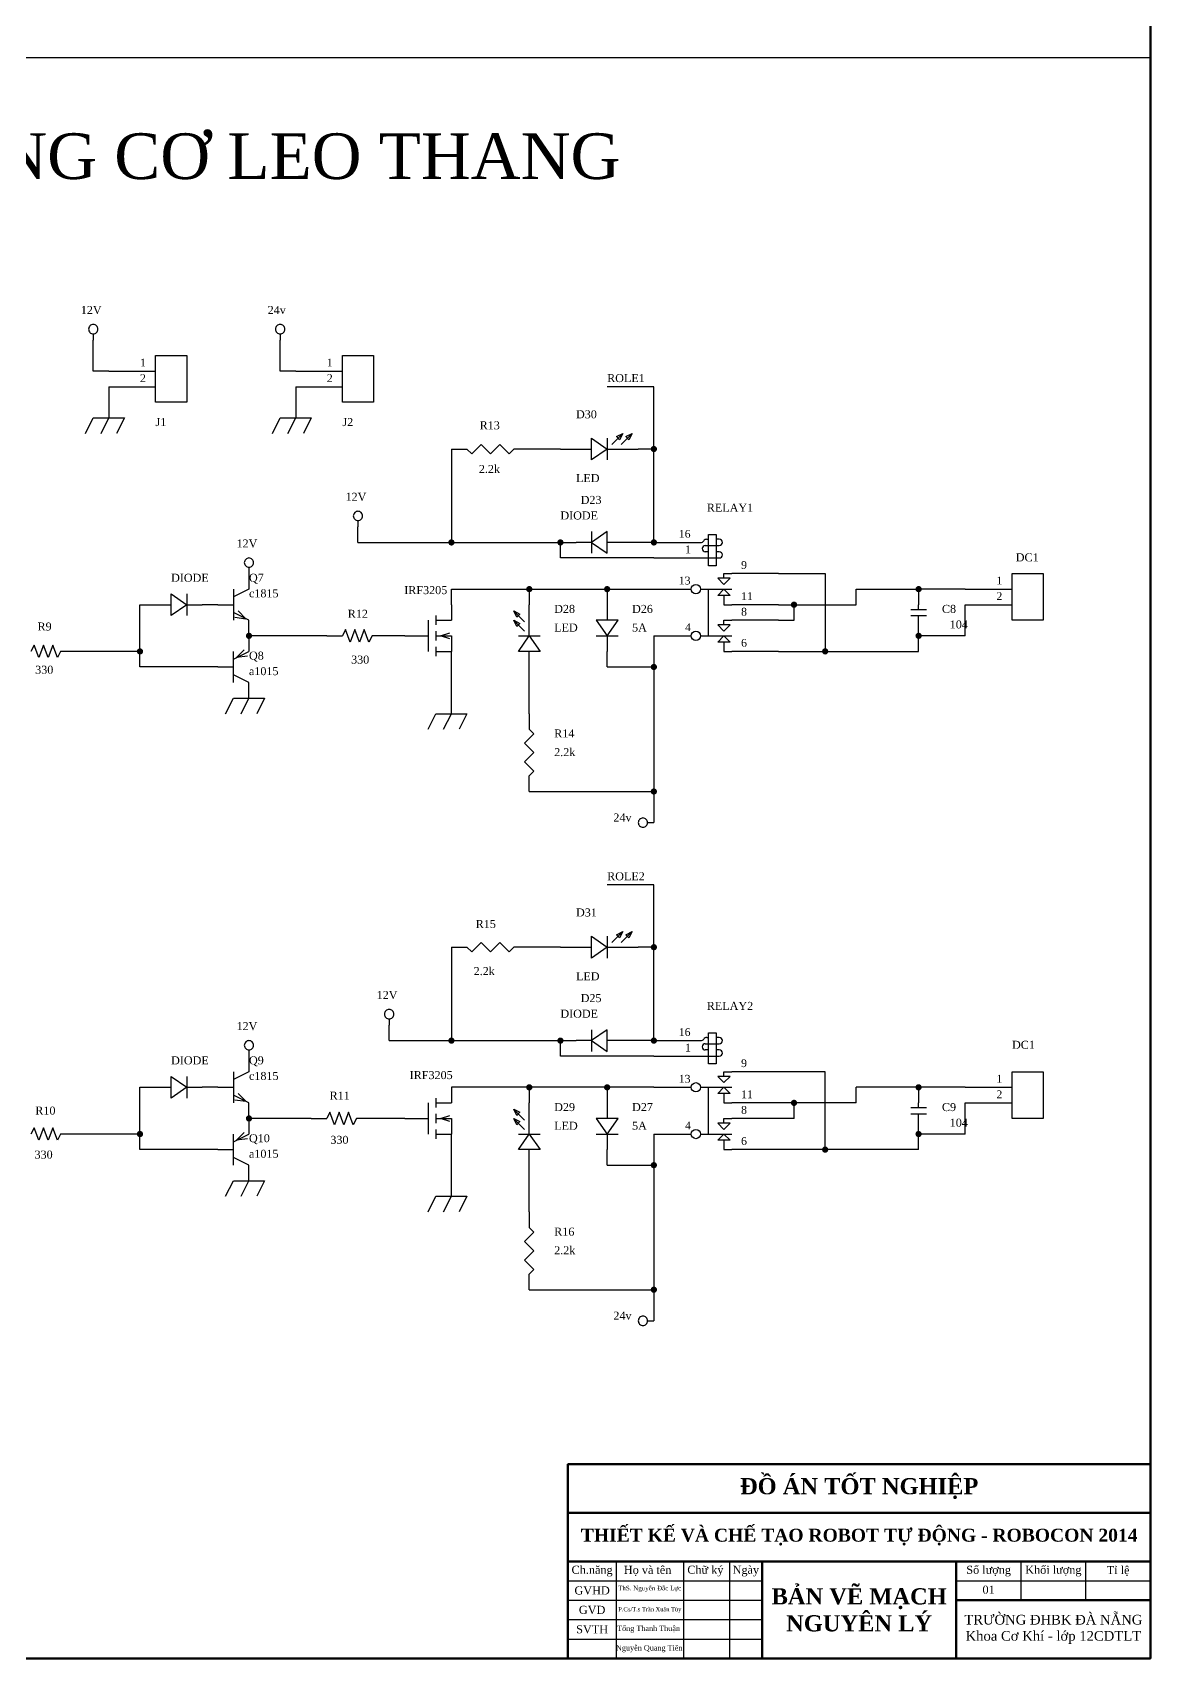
# Model space of a CAD drawing. Header units: millimetres. Extents: x 1065 to 3947, y -2666 to -625.
# Drawn here: x 1960 to 2253.6, y -1466.3 to -1039.3 of the extents above; entities that cross this region are included whole.
import ezdxf

# ---------------------------------------------------------------- set-up
doc = ezdxf.new("R2010")
doc.units = ezdxf.units.MM
for name, color, linetype in [('DUONG BAO', 80, 'Continuous'), ('DUONGCINH', 1, 'Continuous'), ('PARTS', 7, 'Continuous'), ('PARTTEXT', 7, 'Continuous'), ('WIRE', 7, 'Continuous'), ('WIRETEXT', 7, 'Continuous')]:
    doc.layers.add(name, color=color, linetype=linetype)
doc.layers.add('net dam', color=7, linetype='Continuous', lineweight=35)
doc.layers.add('NETCOBAN', color=1, linetype='Continuous', lineweight=20)
doc.styles.add('Manh', font='times_0.ttf')
doc.styles.get("Standard").update_dxf_attribs({"font": 'times_0.ttf'})
doc.styles.add('style2', font='VTIMEN.TTF')

msp = doc.modelspace()

# ---------------------------------------------------------------- linework, layer by layer
at = {"lineweight": 30}
msp.add_line((1064.5699, -1045.8459), (2253.5699, -1045.8459), dxfattribs=at)
at = {"layer": 'DUONGCINH'}
for p, q in [((2113.3199, -1466.3459), (2113.3199, -1440.8459)), ((2130.995, -1466.3459), (2130.995, -1440.8459)), ((2143.0699, -1466.3459), (2143.0699, -1440.8459)), ((2219.5699, -1451.0459), (2219.5699, -1440.8459)), ((2236.5699, -1451.0459), (2236.5699, -1440.8459)), ((2100.5699, -1445.9459), (2151.5699, -1445.9459)), ((2202.5699, -1445.9459), (2253.5699, -1445.9459)), ((2100.5699, -1451.0459), (2151.5699, -1451.0459)), ((2100.5699, -1456.1459), (2151.5699, -1456.1459)), ((2100.5699, -1461.2459), (2151.5699, -1461.2459))]:
    msp.add_line(p, q, dxfattribs=at)
at = {"layer": 'net dam', "color": 7, "lineweight": 60}
msp.add_lwpolyline([(1064.5699, -1466.3459), (1064.5699, -625.3459), (2253.5699, -625.3459), (2253.5699, -1466.3459), (1064.5699, -1466.3459)], close=True, dxfattribs=at)
at = {"layer": 'NETCOBAN', "lineweight": 50}
for p, q in [((2100.5699, -1428.0959), (2253.5699, -1428.0959)), ((2100.5699, -1440.8459), (2253.5699, -1440.8459)), ((2151.5699, -1466.3459), (2151.5699, -1440.8459)), ((2202.5699, -1466.3459), (2202.5699, -1440.8459)), ((2202.5699, -1451.0459), (2253.5699, -1451.0459))]:
    msp.add_line(p, q, dxfattribs=at)
at = {"layer": 'NETCOBAN'}
msp.add_line((2100.5699, -1466.3459), (2100.5699, -1440.8459), dxfattribs=at)
at = {"layer": 'NETCOBAN', "lineweight": 50}
msp.add_lwpolyline([(2253.5699, -1466.3459), (2100.5699, -1466.3459), (2100.5699, -1415.3459), (2253.5699, -1415.3459)], close=True, dxfattribs=at)
at = {"layer": 'PARTS'}
for p, q in [((1980.0301, -1128.2051), (1992.2983, -1128.2051)), ((2029.1029, -1128.2051), (2041.3711, -1128.2051)), ((1980.0301, -1132.2945), (1992.2983, -1132.2945)), ((2029.1029, -1132.2945), (2041.3711, -1132.2945)), ((2069.9969, -1148.6521), (2074.0863, -1148.6521)), ((2090.4439, -1148.6521), (2086.3545, -1148.6521)), ((2098.6227, -1148.6521), (2102.7121, -1148.6521)), ((2123.1591, -1148.6521), (2119.0697, -1148.6521)), ((2098.6227, -1173.1885), (2102.7121, -1173.1885)), ((2119.0697, -1173.1885), (2114.9803, -1173.1885)), ((2123.1591, -1173.1885), (2135.4273, -1173.1885)), ((2123.1591, -1177.2779), (2135.4273, -1177.2779)), ((2016.8347, -1181.3673), (2016.8347, -1185.4567)), ((2155.8743, -1181.3673), (2143.6061, -1181.3673)), ((2090.4439, -1185.4567), (2090.4439, -1189.5461)), ((2110.8909, -1185.4567), (2110.8909, -1189.5461)), ((2123.1591, -1185.4567), (2132.9737, -1185.4567)), ((2192.6789, -1185.4567), (2192.6789, -1189.5461)), ((2204.9471, -1185.4567), (2217.2153, -1185.4567)), ((1988.2089, -1189.5461), (1992.2983, -1189.5461)), ((2008.6559, -1189.5461), (2004.5665, -1189.5461)), ((2008.6559, -1189.5461), (2012.7453, -1189.5461)), ((2069.9969, -1189.5461), (2069.9969, -1193.6355)), ((2155.8743, -1189.5461), (2143.6061, -1189.5461)), ((2204.9471, -1189.5461), (2217.2153, -1189.5461)), ((2016.8347, -1197.7249), (2016.8347, -1193.6355)), ((2155.8743, -1193.6355), (2143.6061, -1193.6355)), ((2192.6789, -1197.7249), (2192.6789, -1193.6355)), ((2016.8347, -1197.7249), (2016.8347, -1201.8143)), ((2037.2817, -1197.7249), (2041.3711, -1197.7249)), ((2053.6393, -1197.7249), (2049.5499, -1197.7249)), ((2057.7287, -1197.7249), (2061.8181, -1197.7249)), ((2123.1591, -1197.7249), (2132.9737, -1197.7249)), ((1971.8513, -1201.8143), (1967.7619, -1201.8143)), ((2069.9969, -1205.9037), (2069.9969, -1201.8143)), ((2110.8909, -1205.9037), (2110.8909, -1201.8143)), ((2155.8743, -1201.8143), (2143.6061, -1201.8143)), ((2008.6559, -1205.9037), (2012.7453, -1205.9037)), ((2090.4439, -1209.9931), (2090.4439, -1205.9037)), ((2016.8347, -1214.0825), (2016.8347, -1209.9931)), ((2090.4439, -1218.1719), (2090.4439, -1222.2613)), ((2090.4439, -1238.6189), (2090.4439, -1234.5295)), ((2069.9969, -1279.5129), (2074.0863, -1279.5129)), ((2090.4439, -1279.5129), (2086.3545, -1279.5129)), ((2098.6227, -1279.5129), (2102.7121, -1279.5129)), ((2123.1591, -1279.5129), (2119.0697, -1279.5129)), ((2098.6227, -1304.0493), (2102.7121, -1304.0493)), ((2119.0697, -1304.0493), (2114.9803, -1304.0493)), ((2123.1591, -1304.0493), (2135.4273, -1304.0493)), ((2016.8347, -1308.1387), (2016.8347, -1312.2281)), ((2123.1591, -1308.1387), (2135.4273, -1308.1387)), ((2155.8743, -1312.2281), (2143.6061, -1312.2281)), ((1988.2089, -1316.3175), (1992.2983, -1316.3175)), ((2008.6559, -1316.3175), (2004.5665, -1316.3175)), ((2008.6559, -1316.3175), (2012.7453, -1316.3175)), ((2069.9969, -1316.3175), (2069.9969, -1320.4069)), ((2090.4439, -1316.3175), (2090.4439, -1320.4069)), ((2110.8909, -1316.3175), (2110.8909, -1320.4069)), ((2123.1591, -1316.3175), (2132.9737, -1316.3175)), ((2192.6789, -1316.3175), (2192.6789, -1320.4069)), ((2204.9471, -1316.3175), (2217.2153, -1316.3175)), ((2016.8347, -1324.4963), (2016.8347, -1320.4069)), ((2155.8743, -1320.4069), (2143.6061, -1320.4069)), ((2204.9471, -1320.4069), (2217.2153, -1320.4069)), ((2016.8347, -1324.4963), (2016.8347, -1328.5857)), ((2033.1923, -1324.4963), (2037.2817, -1324.4963)), ((2049.5499, -1324.4963), (2045.4605, -1324.4963)), ((2057.7287, -1324.4963), (2061.8181, -1324.4963)), ((2155.8743, -1324.4963), (2143.6061, -1324.4963)), ((2192.6789, -1328.5857), (2192.6789, -1324.4963)), ((1971.8513, -1328.5857), (1967.7619, -1328.5857)), ((2069.9969, -1332.6751), (2069.9969, -1328.5857)), ((2123.1591, -1328.5857), (2132.9737, -1328.5857)), ((2008.6559, -1332.6751), (2012.7453, -1332.6751)), ((2016.8347, -1340.8539), (2016.8347, -1336.7645)), ((2090.4439, -1340.8539), (2090.4439, -1336.7645)), ((2110.8909, -1336.7645), (2110.8909, -1332.6751)), ((2155.8743, -1332.6751), (2143.6061, -1332.6751)), ((2090.4439, -1349.0327), (2090.4439, -1353.1221)), ((2090.4439, -1369.4797), (2090.4439, -1365.3903))]:
    msp.add_line(p, q, dxfattribs=at)
for points in [[(1977.1675, -1117.1637, 0.0985), (1977.0741, -1116.6942, 0.0985), (1976.8082, -1116.2962, 0.0985), (1976.4102, -1116.0302, 0.0985), (1975.9407, -1115.9369, 0.0985), (1975.4712, -1116.0302, 0.0985), (1975.0732, -1116.2962, 0.0985), (1974.8073, -1116.6942, 0.0985), (1974.7139, -1117.1637, 0.0985), (1974.8073, -1117.6332, 0.0985), (1975.0732, -1118.0312, 0.0985), (1975.4712, -1118.2971, 0.0985), (1975.9407, -1118.3905, 0.0985), (1976.4102, -1118.2971, 0.0985), (1976.8082, -1118.0312, 0.0985), (1977.0741, -1117.6332, 0.0985)], [(2026.2403, -1117.1637, 0.0985), (2026.1469, -1116.6942, 0.0985), (2025.881, -1116.2962, 0.0985), (2025.483, -1116.0302, 0.0985), (2025.0135, -1115.9369, 0.0985), (2024.544, -1116.0302, 0.0985), (2024.146, -1116.2962, 0.0985), (2023.8801, -1116.6942, 0.0985), (2023.7867, -1117.1637, 0.0985), (2023.8801, -1117.6332, 0.0985), (2024.146, -1118.0312, 0.0985), (2024.544, -1118.2971, 0.0985), (2025.0135, -1118.3905, 0.0985), (2025.483, -1118.2971, 0.0985), (2025.881, -1118.0312, 0.0985), (2026.1469, -1117.6332, 0.0985)], [(2046.6873, -1166.2365, 0.0985), (2046.5939, -1165.767, 0.0985), (2046.328, -1165.369, 0.0985), (2045.93, -1165.103, 0.0985), (2045.4605, -1165.0097, 0.0985), (2044.991, -1165.103, 0.0985), (2044.593, -1165.369, 0.0985), (2044.3271, -1165.767, 0.0985), (2044.2337, -1166.2365, 0.0985), (2044.3271, -1166.706, 0.0985), (2044.593, -1167.104, 0.0985), (2044.991, -1167.3699, 0.0985), (2045.4605, -1167.4633, 0.0985), (2045.93, -1167.3699, 0.0985), (2046.328, -1167.104, 0.0985), (2046.5939, -1166.706, 0.0985)], [(2018.0615, -1178.5047, 0.0985), (2017.9681, -1178.0352, 0.0985), (2017.7022, -1177.6372, 0.0985), (2017.3042, -1177.3712, 0.0985), (2016.8347, -1177.2779, 0.0985), (2016.3652, -1177.3712, 0.0985), (2015.9672, -1177.6372, 0.0985), (2015.7013, -1178.0352, 0.0985), (2015.6079, -1178.5047, 0.0985), (2015.7013, -1178.9742, 0.0985), (2015.9672, -1179.3722, 0.0985), (2016.3652, -1179.6381, 0.0985), (2016.8347, -1179.7315, 0.0985), (2017.3042, -1179.6381, 0.0985), (2017.7022, -1179.3722, 0.0985), (2017.9681, -1178.9742, 0.0985)], [(2121.5233, -1246.7977, 0.0985), (2121.43, -1246.3282, 0.0985), (2121.164, -1245.9302, 0.0985), (2120.766, -1245.6642, 0.0985), (2120.2965, -1245.5708, 0.0985), (2119.827, -1245.6642, 0.0985), (2119.4291, -1245.9302, 0.0985), (2119.1631, -1246.3282, 0.0985), (2119.0697, -1246.7977, 0.0985), (2119.1631, -1247.2671, 0.0985), (2119.4291, -1247.6651, 0.0985), (2119.827, -1247.9311, 0.0985), (2120.2965, -1248.0245, 0.0985), (2120.766, -1247.9311, 0.0985), (2121.164, -1247.6651, 0.0985), (2121.43, -1247.2671, 0.0985)], [(2054.8661, -1297.0973, 0.0985), (2054.7727, -1296.6278, 0.0985), (2054.5068, -1296.2298, 0.0985), (2054.1088, -1295.9638, 0.0985), (2053.6393, -1295.8705, 0.0985), (2053.1698, -1295.9638, 0.0985), (2052.7718, -1296.2298, 0.0985), (2052.5059, -1296.6278, 0.0985), (2052.4125, -1297.0973, 0.0985), (2052.5059, -1297.5668, 0.0985), (2052.7718, -1297.9648, 0.0985), (2053.1698, -1298.2307, 0.0985), (2053.6393, -1298.3241, 0.0985), (2054.1088, -1298.2307, 0.0985), (2054.5068, -1297.9648, 0.0985), (2054.7727, -1297.5668, 0.0985)], [(2018.0615, -1305.2761, 0.0985), (2017.9681, -1304.8066, 0.0985), (2017.7022, -1304.4086, 0.0985), (2017.3042, -1304.1426, 0.0985), (2016.8347, -1304.0493, 0.0985), (2016.3652, -1304.1426, 0.0985), (2015.9672, -1304.4086, 0.0985), (2015.7013, -1304.8066, 0.0985), (2015.6079, -1305.2761, 0.0985), (2015.7013, -1305.7456, 0.0985), (2015.9672, -1306.1436, 0.0985), (2016.3652, -1306.4095, 0.0985), (2016.8347, -1306.5029, 0.0985), (2017.3042, -1306.4095, 0.0985), (2017.7022, -1306.1436, 0.0985), (2017.9681, -1305.7456, 0.0985)], [(2121.5233, -1377.6585, 0.0985), (2121.43, -1377.189, 0.0985), (2121.164, -1376.791, 0.0985), (2120.766, -1376.525, 0.0985), (2120.2965, -1376.4316, 0.0985), (2119.827, -1376.525, 0.0985), (2119.4291, -1376.791, 0.0985), (2119.1631, -1377.189, 0.0985), (2119.0697, -1377.6585, 0.0985), (2119.1631, -1378.1279, 0.0985), (2119.4291, -1378.5259, 0.0985), (2119.827, -1378.7919, 0.0985), (2120.2965, -1378.8853, 0.0985), (2120.766, -1378.7919, 0.0985), (2121.164, -1378.5259, 0.0985), (2121.43, -1378.1279, 0.0985)]]:
    msp.add_lwpolyline(points, format="xyb", close=True, dxfattribs=at)
for points in [[(1975.9407, -1118.3905), (1975.9407, -1120.0263)], [(2025.0135, -1118.3905), (2025.0135, -1120.0263)], [(1973.896, -1144.5627), (1975.9407, -1140.4733)], [(1975.9407, -1140.4733), (1984.1195, -1140.4733)], [(1977.9854, -1144.5627), (1980.0301, -1140.4733)], [(1984.1195, -1140.4733), (1982.0748, -1144.5627)], [(2022.9688, -1144.5627), (2025.0135, -1140.4733)], [(2025.0135, -1140.4733), (2033.1923, -1140.4733)], [(2027.0582, -1144.5627), (2029.1029, -1140.4733)], [(2033.1923, -1140.4733), (2031.1476, -1144.5627)], [(2075.3131, -1149.8789), (2074.0863, -1148.6521)], [(2077.7668, -1147.4252), (2075.3131, -1149.8789)], [(2080.2204, -1149.8789), (2077.7668, -1147.4252)], [(2082.674, -1147.4252), (2080.2204, -1149.8789)], [(2085.1277, -1149.8789), (2082.674, -1147.4252)], [(2086.3545, -1148.6521), (2085.1277, -1149.8789)], [(2102.7121, -1148.6521), (2106.8015, -1148.6521)], [(2110.8909, -1145.7895), (2110.8909, -1151.5146)], [(2110.8909, -1148.6521), (2119.0697, -1148.6521)], [(2114.5714, -1144.9716), (2112.1177, -1147.4252)], [(2117.025, -1144.9716), (2114.5714, -1147.4252)], [(2045.4605, -1167.4633), (2045.4605, -1169.0991)], [(2106.8015, -1173.1885), (2102.7121, -1173.1885)], [(2106.8015, -1170.3259), (2106.8015, -1176.051)], [(2114.9803, -1173.1885), (2110.8909, -1173.1885)], [(2136.6541, -1174.0063), (2140.3346, -1174.0063)], [(2137.0631, -1172.3706), (2137.472, -1172.3706)], [(2137.472, -1179.3226), (2137.472, -1171.1438)], [(2137.472, -1171.1438), (2139.5167, -1171.1438)], [(2139.5167, -1171.1438), (2139.5167, -1179.3226)], [(2140.3346, -1172.3706), (2139.5167, -1172.3706)], [(2135.4273, -1177.2779), (2140.3346, -1177.2779)], [(2137.472, -1175.6421), (2136.6541, -1175.6421)], [(2140.3346, -1175.6421), (2139.5167, -1175.6421)], [(2016.8347, -1179.7315), (2016.8347, -1181.3673)], [(2139.5167, -1179.3226), (2137.472, -1179.3226)], [(2141.5614, -1181.3673), (2143.6061, -1181.3673)], [(2141.5614, -1182.5941), (2141.5614, -1181.3673)], [(2000.4771, -1186.6835), (2000.4771, -1192.4086)], [(2016.8347, -1185.4567), (2012.7453, -1187.5014)], [(2012.7453, -1185.4567), (2012.7453, -1193.6355)], [(2135.4273, -1185.4567), (2143.6061, -1185.4567)], [(2137.472, -1197.7249), (2137.472, -1185.4567)], [(2141.5614, -1187.0924), (2141.5614, -1189.5461)], [(1992.2983, -1189.5461), (1996.3877, -1189.5461)], [(2000.4771, -1189.5461), (2004.5665, -1189.5461)], [(2016.8347, -1193.6355), (2012.7453, -1191.5908)], [(2013.1542, -1192.8176), (2016.0168, -1193.2265), (2013.9721, -1191.1818)], [(2086.7634, -1191.5908), (2089.2171, -1194.0444)], [(2090.4439, -1197.7249), (2090.4439, -1189.5461)], [(2110.8909, -1189.5461), (2110.8909, -1193.6355)], [(2141.5614, -1189.5461), (2143.6061, -1189.5461)], [(2190.6342, -1190.7729), (2194.7236, -1190.7729)], [(2192.6789, -1190.7729), (2192.6789, -1189.5461)], [(2063.8628, -1193.6355), (2063.8628, -1201.8143)], [(2065.9075, -1192.4086), (2065.9075, -1194.8623)], [(2065.9075, -1193.6355), (2069.9969, -1193.6355)], [(2086.7634, -1194.0444), (2089.2171, -1196.498)], [(2141.5614, -1194.8623), (2141.5614, -1193.6355)], [(2141.5614, -1193.6355), (2143.6061, -1193.6355)], [(2190.6342, -1192.4086), (2194.7236, -1192.4086)], [(2192.6789, -1193.6355), (2192.6789, -1192.4086)], [(2042.189, -1196.0891), (2041.3711, -1197.7249)], [(2043.4158, -1199.3606), (2042.189, -1196.0891)], [(2044.6426, -1196.0891), (2043.4158, -1199.3606)], [(2045.8694, -1199.3606), (2044.6426, -1196.0891)], [(2047.0963, -1196.0891), (2045.8694, -1199.3606)], [(2048.3231, -1199.3606), (2047.0963, -1196.0891)], [(2049.141, -1197.7249), (2048.3231, -1199.3606)], [(2049.5499, -1197.7249), (2049.141, -1197.7249)], [(2061.8181, -1197.7249), (2063.8628, -1197.7249)], [(2065.9075, -1196.498), (2065.9075, -1198.9517)], [(2065.9075, -1197.7249), (2069.9969, -1197.7249)], [(2069.588, -1198.5427), (2067.1343, -1197.7249), (2069.588, -1196.907)], [(2069.9969, -1197.7249), (2069.9969, -1201.8143)], [(2087.5813, -1197.7249), (2093.3065, -1197.7249)], [(2108.0283, -1197.7249), (2113.7535, -1197.7249)], [(2110.8909, -1197.7249), (2110.8909, -1201.8143)], [(2135.4273, -1197.7249), (2143.6061, -1197.7249)], [(2141.5614, -1199.3606), (2141.5614, -1201.8143)], [(1960.401, -1200.1785), (1959.5831, -1201.8143)], [(1961.6278, -1203.45), (1960.401, -1200.1785)], [(1962.8546, -1200.1785), (1961.6278, -1203.45)], [(1964.0814, -1203.45), (1962.8546, -1200.1785)], [(1965.3083, -1200.1785), (1964.0814, -1203.45)], [(1966.5351, -1203.45), (1965.3083, -1200.1785)], [(1967.353, -1201.8143), (1966.5351, -1203.45)], [(1967.7619, -1201.8143), (1967.353, -1201.8143)], [(2012.7453, -1203.859), (2016.8347, -1201.8143)], [(2012.7453, -1209.9931), (2012.7453, -1201.8143)], [(2016.4258, -1203.0411), (2013.5632, -1203.45), (2015.6079, -1201.4053)], [(2065.9075, -1200.5874), (2065.9075, -1203.0411)], [(2065.9075, -1201.8143), (2069.9969, -1201.8143)], [(2090.4439, -1205.9037), (2090.4439, -1201.8143)], [(2141.5614, -1201.8143), (2143.6061, -1201.8143)], [(2016.8347, -1209.9931), (2012.7453, -1207.9484)], [(2010.7006, -1218.1719), (2012.7453, -1214.0825)], [(2012.7453, -1214.0825), (2020.9241, -1214.0825)], [(2014.79, -1218.1719), (2016.8347, -1214.0825)], [(2020.9241, -1214.0825), (2018.8794, -1218.1719)], [(2063.8628, -1222.2613), (2065.9075, -1218.1719)], [(2065.9075, -1218.1719), (2074.0863, -1218.1719)], [(2067.9522, -1222.2613), (2069.9969, -1218.1719)], [(2074.0863, -1218.1719), (2072.0416, -1222.2613)], [(2091.6707, -1223.4881), (2089.2171, -1225.9417)], [(2090.4439, -1222.2613), (2091.6707, -1223.4881)], [(2089.2171, -1225.9417), (2091.6707, -1228.3954)], [(2091.6707, -1228.3954), (2089.2171, -1230.849)], [(2089.2171, -1230.849), (2091.6707, -1233.3026)], [(2091.6707, -1233.3026), (2090.4439, -1234.5295)], [(2121.5233, -1246.7977), (2123.1591, -1246.7977)], [(2110.8909, -1276.6503), (2110.8909, -1282.3754)], [(2114.5714, -1275.8324), (2112.1177, -1278.286)], [(2117.025, -1275.8324), (2114.5714, -1278.286)], [(2075.3131, -1280.7397), (2074.0863, -1279.5129)], [(2077.7668, -1278.286), (2075.3131, -1280.7397)], [(2080.2204, -1280.7397), (2077.7668, -1278.286)], [(2082.674, -1278.286), (2080.2204, -1280.7397)], [(2085.1277, -1280.7397), (2082.674, -1278.286)], [(2086.3545, -1279.5129), (2085.1277, -1280.7397)], [(2102.7121, -1279.5129), (2106.8015, -1279.5129)], [(2110.8909, -1279.5129), (2119.0697, -1279.5129)], [(2053.6393, -1298.3241), (2053.6393, -1299.9599)], [(2106.8015, -1301.1867), (2106.8015, -1306.9118)], [(2137.472, -1310.1834), (2137.472, -1302.0046)], [(2137.472, -1302.0046), (2139.5167, -1302.0046)], [(2139.5167, -1302.0046), (2139.5167, -1310.1834)], [(2016.8347, -1306.5029), (2016.8347, -1308.1387)], [(2106.8015, -1304.0493), (2102.7121, -1304.0493)], [(2114.9803, -1304.0493), (2110.8909, -1304.0493)], [(2136.6541, -1304.8671), (2140.3346, -1304.8671)], [(2137.472, -1306.5029), (2136.6541, -1306.5029)], [(2137.0631, -1303.2314), (2137.472, -1303.2314)], [(2140.3346, -1303.2314), (2139.5167, -1303.2314)], [(2140.3346, -1306.5029), (2139.5167, -1306.5029)], [(2135.4273, -1308.1387), (2140.3346, -1308.1387)], [(2139.5167, -1310.1834), (2137.472, -1310.1834)], [(2000.4771, -1313.4549), (2000.4771, -1319.18)], [(2016.8347, -1312.2281), (2012.7453, -1314.2728)], [(2012.7453, -1312.2281), (2012.7453, -1320.4069)], [(2141.5614, -1312.2281), (2143.6061, -1312.2281)], [(2141.5614, -1313.4549), (2141.5614, -1312.2281)], [(1992.2983, -1316.3175), (1996.3877, -1316.3175)], [(2000.4771, -1316.3175), (2004.5665, -1316.3175)], [(2016.8347, -1320.4069), (2012.7453, -1318.3622)], [(2013.1542, -1319.589), (2016.0168, -1319.9979), (2013.9721, -1317.9532)], [(2065.9075, -1319.18), (2065.9075, -1321.6337)], [(2135.4273, -1316.3175), (2143.6061, -1316.3175)], [(2137.472, -1328.5857), (2137.472, -1316.3175)], [(2141.5614, -1317.9532), (2141.5614, -1320.4069)], [(2038.0996, -1322.8605), (2037.2817, -1324.4963)], [(2039.3264, -1326.132), (2038.0996, -1322.8605)], [(2040.5532, -1322.8605), (2039.3264, -1326.132)], [(2041.78, -1326.132), (2040.5532, -1322.8605)], [(2043.0069, -1322.8605), (2041.78, -1326.132)], [(2044.2337, -1326.132), (2043.0069, -1322.8605)], [(2063.8628, -1320.4069), (2063.8628, -1328.5857)], [(2065.9075, -1320.4069), (2069.9969, -1320.4069)], [(2065.9075, -1323.2694), (2065.9075, -1325.7231)], [(2069.588, -1325.3141), (2067.1343, -1324.4963), (2069.588, -1323.6784)], [(2086.7634, -1322.4516), (2089.2171, -1324.9052)], [(2090.4439, -1328.5857), (2090.4439, -1320.4069)], [(2110.8909, -1320.4069), (2110.8909, -1324.4963)], [(2141.5614, -1320.4069), (2143.6061, -1320.4069)], [(2190.6342, -1321.6337), (2194.7236, -1321.6337)], [(2190.6342, -1323.2694), (2194.7236, -1323.2694)], [(2192.6789, -1321.6337), (2192.6789, -1320.4069)], [(2192.6789, -1324.4963), (2192.6789, -1323.2694)], [(1960.401, -1326.9499), (1959.5831, -1328.5857)], [(1961.6278, -1330.2214), (1960.401, -1326.9499)], [(1962.8546, -1326.9499), (1961.6278, -1330.2214)], [(1964.0814, -1330.2214), (1962.8546, -1326.9499)], [(1965.3083, -1326.9499), (1964.0814, -1330.2214)], [(1966.5351, -1330.2214), (1965.3083, -1326.9499)], [(2016.4258, -1329.8125), (2013.5632, -1330.2214), (2015.6079, -1328.1767)], [(2045.0516, -1324.4963), (2044.2337, -1326.132)], [(2045.4605, -1324.4963), (2045.0516, -1324.4963)], [(2061.8181, -1324.4963), (2063.8628, -1324.4963)], [(2065.9075, -1324.4963), (2069.9969, -1324.4963)], [(2065.9075, -1327.3588), (2065.9075, -1329.8125)], [(2069.9969, -1324.4963), (2069.9969, -1328.5857)], [(2086.7634, -1324.9052), (2089.2171, -1327.3588)], [(2141.5614, -1325.7231), (2141.5614, -1324.4963)], [(2141.5614, -1324.4963), (2143.6061, -1324.4963)], [(1967.353, -1328.5857), (1966.5351, -1330.2214)], [(1967.7619, -1328.5857), (1967.353, -1328.5857)], [(2012.7453, -1330.6304), (2016.8347, -1328.5857)], [(2012.7453, -1336.7645), (2012.7453, -1328.5857)], [(2065.9075, -1328.5857), (2069.9969, -1328.5857)], [(2087.5813, -1328.5857), (2093.3065, -1328.5857)], [(2108.0283, -1328.5857), (2113.7535, -1328.5857)], [(2110.8909, -1328.5857), (2110.8909, -1332.6751)], [(2135.4273, -1328.5857), (2143.6061, -1328.5857)], [(2141.5614, -1330.2214), (2141.5614, -1332.6751)], [(2016.8347, -1336.7645), (2012.7453, -1334.7198)], [(2090.4439, -1336.7645), (2090.4439, -1332.6751)], [(2141.5614, -1332.6751), (2143.6061, -1332.6751)], [(2010.7006, -1344.9433), (2012.7453, -1340.8539)], [(2012.7453, -1340.8539), (2020.9241, -1340.8539)], [(2014.79, -1344.9433), (2016.8347, -1340.8539)], [(2020.9241, -1340.8539), (2018.8794, -1344.9433)], [(2063.8628, -1349.0327), (2065.9075, -1344.9433)], [(2065.9075, -1344.9433), (2074.0863, -1344.9433)], [(2067.9522, -1349.0327), (2069.9969, -1344.9433)], [(2074.0863, -1344.9433), (2072.0416, -1349.0327)], [(2090.4439, -1353.1221), (2091.6707, -1354.3489)], [(2091.6707, -1354.3489), (2089.2171, -1356.8025)], [(2089.2171, -1356.8025), (2091.6707, -1359.2562)], [(2091.6707, -1359.2562), (2089.2171, -1361.7098)], [(2089.2171, -1361.7098), (2091.6707, -1364.1634)], [(2091.6707, -1364.1634), (2090.4439, -1365.3903)], [(2121.5233, -1377.6585), (2123.1591, -1377.6585)]]:
    msp.add_lwpolyline(points, dxfattribs=at)
for points in [[(1992.2983, -1124.1157), (2000.4771, -1124.1157), (2000.4771, -1136.3839), (1992.2983, -1136.3839)], [(2041.3711, -1124.1157), (2049.5499, -1124.1157), (2049.5499, -1136.3839), (2041.3711, -1136.3839)], [(2113.3445, -1145.3805), (2113.3445, -1145.3805), (2114.9803, -1144.5627), (2114.1624, -1146.1984), (2113.3445, -1145.3805)], [(2115.7982, -1145.3805), (2115.7982, -1145.3805), (2117.4339, -1144.5627), (2116.6161, -1146.1984), (2115.7982, -1145.3805)], [(2110.8909, -1148.6521), (2110.8909, -1148.6521), (2106.8015, -1151.5146), (2106.8015, -1145.7895), (2110.8909, -1148.6521)], [(2106.8015, -1173.1885), (2106.8015, -1173.1885), (2110.8909, -1176.051), (2110.8909, -1170.3259), (2106.8015, -1173.1885)], [(2141.5614, -1184.2298), (2143.1972, -1182.5941), (2139.9256, -1182.5941), (2141.5614, -1184.2298)], [(2217.2153, -1181.3673), (2225.3941, -1181.3673), (2225.3941, -1193.6355), (2217.2153, -1193.6355)], [(2000.4771, -1189.5461), (2000.4771, -1189.5461), (1996.3877, -1192.4086), (1996.3877, -1186.6835), (2000.4771, -1189.5461)], [(2141.5614, -1185.4567), (2143.1972, -1187.0924), (2139.9256, -1187.0924), (2141.5614, -1185.4567)], [(2087.1724, -1192.8176), (2087.1724, -1192.8176), (2086.3545, -1191.1818), (2087.9903, -1191.9997), (2087.1724, -1192.8176)], [(2087.1724, -1195.2712), (2087.1724, -1195.2712), (2086.3545, -1193.6355), (2087.9903, -1194.4533), (2087.1724, -1195.2712)], [(2110.8909, -1197.7249), (2110.8909, -1197.7249), (2113.7535, -1193.6355), (2108.0283, -1193.6355), (2110.8909, -1197.7249)], [(2141.5614, -1196.498), (2143.1972, -1194.8623), (2139.9256, -1194.8623), (2141.5614, -1196.498)], [(2090.4439, -1197.7249), (2090.4439, -1197.7249), (2093.3065, -1201.8143), (2087.5813, -1201.8143), (2090.4439, -1197.7249)], [(2141.5614, -1197.7249), (2143.1972, -1199.3606), (2139.9256, -1199.3606), (2141.5614, -1197.7249)], [(2110.8909, -1279.5129), (2110.8909, -1279.5129), (2106.8015, -1282.3754), (2106.8015, -1276.6503), (2110.8909, -1279.5129)], [(2113.3445, -1276.2413), (2113.3445, -1276.2413), (2114.9803, -1275.4235), (2114.1624, -1277.0592), (2113.3445, -1276.2413)], [(2115.7982, -1276.2413), (2115.7982, -1276.2413), (2117.4339, -1275.4235), (2116.6161, -1277.0592), (2115.7982, -1276.2413)], [(2106.8015, -1304.0493), (2106.8015, -1304.0493), (2110.8909, -1306.9118), (2110.8909, -1301.1867), (2106.8015, -1304.0493)], [(2000.4771, -1316.3175), (2000.4771, -1316.3175), (1996.3877, -1319.18), (1996.3877, -1313.4549), (2000.4771, -1316.3175)], [(2141.5614, -1315.0906), (2143.1972, -1313.4549), (2139.9256, -1313.4549), (2141.5614, -1315.0906)], [(2217.2153, -1312.2281), (2225.3941, -1312.2281), (2225.3941, -1324.4963), (2217.2153, -1324.4963)], [(2141.5614, -1316.3175), (2143.1972, -1317.9532), (2139.9256, -1317.9532), (2141.5614, -1316.3175)], [(2087.1724, -1323.6784), (2087.1724, -1323.6784), (2086.3545, -1322.0426), (2087.9903, -1322.8605), (2087.1724, -1323.6784)], [(2087.1724, -1326.132), (2087.1724, -1326.132), (2086.3545, -1324.4963), (2087.9903, -1325.3141), (2087.1724, -1326.132)], [(2110.8909, -1328.5857), (2110.8909, -1328.5857), (2113.7535, -1324.4963), (2108.0283, -1324.4963), (2110.8909, -1328.5857)], [(2141.5614, -1327.3588), (2143.1972, -1325.7231), (2139.9256, -1325.7231), (2141.5614, -1327.3588)], [(2090.4439, -1328.5857), (2090.4439, -1328.5857), (2093.3065, -1332.6751), (2087.5813, -1332.6751), (2090.4439, -1328.5857)], [(2141.5614, -1328.5857), (2143.1972, -1330.2214), (2139.9256, -1330.2214), (2141.5614, -1328.5857)]]:
    msp.add_lwpolyline(points, close=True, dxfattribs=at)
for points in [[(2135.4273, -1173.1885, 0.2841), (2136.2452, -1172.7795)], [(2136.6541, -1174.0063, 0.4142), (2135.8362, -1174.8242)], [(2137.0631, -1172.3706, 0.2841), (2136.2452, -1172.7795)], [(2141.1525, -1173.1885, 0.4142), (2140.3346, -1172.3706)], [(2140.3346, -1174.0063, 0.4142), (2141.1525, -1173.1885)], [(2135.8362, -1174.8242, 0.4142), (2136.6541, -1175.6421)], [(2141.1525, -1176.46, 0.4142), (2140.3346, -1175.6421)], [(2140.3346, -1177.2779, 0.4142), (2141.1525, -1176.46)], [(2135.4273, -1304.0493, 0.2841), (2136.2452, -1303.6403)], [(2136.6541, -1304.8671, 0.4142), (2135.8362, -1305.685)], [(2135.8362, -1305.685, 0.4142), (2136.6541, -1306.5029)], [(2137.0631, -1303.2314, 0.2841), (2136.2452, -1303.6403)], [(2141.1525, -1304.0493, 0.4142), (2140.3346, -1303.2314)], [(2140.3346, -1304.8671, 0.4142), (2141.1525, -1304.0493)], [(2141.1525, -1307.3208, 0.4142), (2140.3346, -1306.5029)], [(2140.3346, -1308.1387, 0.4142), (2141.1525, -1307.3208)]]:
    msp.add_lwpolyline(points, format="xyb", dxfattribs=at)
for centre in [(2134.2005, -1185.4567), (2134.2005, -1197.7249), (2134.2005, -1316.3175), (2134.2005, -1328.5857)]:
    msp.add_circle(centre, 1.2268, dxfattribs=at)
at = {"layer": 'WIRE'}
for points in [[(1975.9407, -1128.2051), (1975.9407, -1120.0263)], [(2025.0135, -1128.2051), (2025.0135, -1120.0263)], [(1980.0301, -1128.2051), (1975.9407, -1128.2051)], [(2029.1029, -1128.2051), (2025.0135, -1128.2051)], [(1980.0301, -1132.2945), (1980.0301, -1140.4733)], [(2029.1029, -1132.2945), (2029.1029, -1140.4733)], [(2123.1591, -1132.2945), (2110.8909, -1132.2945)], [(2123.1591, -1148.6521), (2123.1591, -1132.2945)], [(2069.9969, -1148.6521), (2069.9969, -1173.1885)], [(2098.6227, -1148.6521), (2090.4439, -1148.6521)], [(2123.1591, -1173.1885), (2123.1591, -1148.6521)], [(2045.4605, -1173.1885), (2045.4605, -1169.0991)], [(2045.4605, -1173.1885), (2069.9969, -1173.1885)], [(2069.9969, -1173.1885), (2098.6227, -1173.1885)], [(2098.6227, -1177.2779), (2098.6227, -1173.1885)], [(2123.1591, -1173.1885), (2119.0697, -1173.1885)], [(2123.1591, -1177.2779), (2098.6227, -1177.2779)], [(2155.8743, -1181.3673), (2168.1425, -1181.3673)], [(2168.1425, -1181.3673), (2168.1425, -1201.8143)], [(2069.9969, -1189.5461), (2069.9969, -1185.4567)], [(2069.9969, -1185.4567), (2090.4439, -1185.4567)], [(2090.4439, -1185.4567), (2110.8909, -1185.4567)], [(2110.8909, -1185.4567), (2123.1591, -1185.4567)], [(2176.3213, -1189.5461), (2176.3213, -1185.4567)], [(2176.3213, -1185.4567), (2192.6789, -1185.4567)], [(2204.9471, -1185.4567), (2192.6789, -1185.4567)], [(1988.2089, -1201.8143), (1988.2089, -1189.5461)], [(2155.8743, -1189.5461), (2159.9637, -1189.5461)], [(2159.9637, -1193.6355), (2159.9637, -1189.5461)], [(2159.9637, -1189.5461), (2176.3213, -1189.5461)], [(2204.9471, -1197.7249), (2204.9471, -1189.5461)], [(2155.8743, -1193.6355), (2159.9637, -1193.6355)], [(2037.2817, -1197.7249), (2016.8347, -1197.7249)], [(2057.7287, -1197.7249), (2053.6393, -1197.7249)], [(2123.1591, -1197.7249), (2123.1591, -1205.9037)], [(2204.9471, -1197.7249), (2192.6789, -1197.7249)], [(2192.6789, -1201.8143), (2192.6789, -1197.7249)], [(1988.2089, -1201.8143), (1971.8513, -1201.8143)], [(1988.2089, -1205.9037), (1988.2089, -1201.8143)], [(2155.8743, -1201.8143), (2168.1425, -1201.8143)], [(2168.1425, -1201.8143), (2192.6789, -1201.8143)], [(2008.6559, -1205.9037), (1988.2089, -1205.9037)], [(2069.9969, -1218.1719), (2069.9969, -1205.9037)], [(2110.8909, -1205.9037), (2123.1591, -1205.9037)], [(2123.1591, -1205.9037), (2123.1591, -1238.6189)], [(2090.4439, -1218.1719), (2090.4439, -1209.9931)], [(2090.4439, -1238.6189), (2123.1591, -1238.6189)], [(2123.1591, -1238.6189), (2123.1591, -1246.7977)], [(2123.1591, -1263.1553), (2110.8909, -1263.1553)], [(2123.1591, -1279.5129), (2123.1591, -1263.1553)], [(2069.9969, -1279.5129), (2069.9969, -1304.0493)], [(2098.6227, -1279.5129), (2090.4439, -1279.5129)], [(2123.1591, -1304.0493), (2123.1591, -1279.5129)], [(2053.6393, -1304.0493), (2053.6393, -1299.9599)], [(2053.6393, -1304.0493), (2069.9969, -1304.0493)], [(2069.9969, -1304.0493), (2098.6227, -1304.0493)], [(2098.6227, -1308.1387), (2098.6227, -1304.0493)], [(2123.1591, -1304.0493), (2119.0697, -1304.0493)], [(2123.1591, -1308.1387), (2098.6227, -1308.1387)], [(2168.1425, -1312.2281), (2155.8743, -1312.2281)], [(2168.1425, -1332.6751), (2168.1425, -1312.2281)], [(1988.2089, -1328.5857), (1988.2089, -1316.3175)], [(2090.4439, -1316.3175), (2069.9969, -1316.3175)], [(2110.8909, -1316.3175), (2090.4439, -1316.3175)], [(2123.1591, -1316.3175), (2110.8909, -1316.3175)], [(2176.3213, -1320.4069), (2176.3213, -1316.3175)], [(2192.6789, -1316.3175), (2176.3213, -1316.3175)], [(2204.9471, -1316.3175), (2192.6789, -1316.3175)], [(2159.9637, -1320.4069), (2155.8743, -1320.4069)], [(2159.9637, -1324.4963), (2159.9637, -1320.4069)], [(2176.3213, -1320.4069), (2159.9637, -1320.4069)], [(2204.9471, -1328.5857), (2204.9471, -1320.4069)], [(2033.1923, -1324.4963), (2016.8347, -1324.4963)], [(2057.7287, -1324.4963), (2049.5499, -1324.4963)], [(2159.9637, -1324.4963), (2155.8743, -1324.4963)], [(1988.2089, -1328.5857), (1971.8513, -1328.5857)], [(1988.2089, -1332.6751), (1988.2089, -1328.5857)], [(2123.1591, -1328.5857), (2123.1591, -1336.7645)], [(2204.9471, -1328.5857), (2192.6789, -1328.5857)], [(2192.6789, -1332.6751), (2192.6789, -1328.5857)], [(2008.6559, -1332.6751), (1988.2089, -1332.6751)], [(2069.9969, -1344.9433), (2069.9969, -1332.6751)], [(2110.8909, -1336.7645), (2123.1591, -1336.7645)], [(2123.1591, -1336.7645), (2123.1591, -1369.4797)], [(2168.1425, -1332.6751), (2155.8743, -1332.6751)], [(2192.6789, -1332.6751), (2168.1425, -1332.6751)], [(2090.4439, -1349.0327), (2090.4439, -1340.8539)], [(2090.4439, -1369.4797), (2123.1591, -1369.4797)], [(2123.1591, -1369.4797), (2123.1591, -1377.6585)]]:
    msp.add_lwpolyline(points, dxfattribs=at)
at = {"layer": 'WIRE', "const_width": 0.8179}
for points in [[(2122.7502, -1148.6521, 1), (2123.568, -1148.6521, 1)], [(2069.588, -1173.1885, 1), (2070.4058, -1173.1885, 1)], [(2098.2138, -1173.1885, 1), (2099.0316, -1173.1885, 1)], [(2122.7502, -1173.1885, 1), (2123.568, -1173.1885, 1)], [(2090.035, -1185.4567, 1), (2090.8528, -1185.4567, 1)], [(2110.482, -1185.4567, 1), (2111.2998, -1185.4567, 1)], [(2192.27, -1185.4567, 1), (2193.0878, -1185.4567, 1)], [(2159.5548, -1189.5461, 1), (2160.3726, -1189.5461, 1)], [(2016.4258, -1197.7249, 1), (2017.2436, -1197.7249, 1)], [(2192.27, -1197.7249, 1), (2193.0878, -1197.7249, 1)], [(1987.8, -1201.8143, 1), (1988.6178, -1201.8143, 1)], [(2167.7336, -1201.8143, 1), (2168.5514, -1201.8143, 1)], [(2122.7502, -1205.9037, 1), (2123.568, -1205.9037, 1)], [(2122.7502, -1238.6189, 1), (2123.568, -1238.6189, 1)], [(2122.7502, -1279.5129, 1), (2123.568, -1279.5129, 1)], [(2069.588, -1304.0493, 1), (2070.4058, -1304.0493, 1)], [(2098.2138, -1304.0493, 1), (2099.0316, -1304.0493, 1)], [(2122.7502, -1304.0493, 1), (2123.568, -1304.0493, 1)], [(2090.035, -1316.3175, 1), (2090.8528, -1316.3175, 1)], [(2110.482, -1316.3175, 1), (2111.2998, -1316.3175, 1)], [(2159.5548, -1320.4069, 1), (2160.3726, -1320.4069, 1)], [(2192.27, -1316.3175, 1), (2193.0878, -1316.3175, 1)], [(2016.4258, -1324.4963, 1), (2017.2436, -1324.4963, 1)], [(1987.8, -1328.5857, 1), (1988.6178, -1328.5857, 1)], [(2192.27, -1328.5857, 1), (2193.0878, -1328.5857, 1)], [(2167.7336, -1332.6751, 1), (2168.5514, -1332.6751, 1)], [(2122.7502, -1336.7645, 1), (2123.568, -1336.7645, 1)], [(2122.7502, -1369.4797, 1), (2123.568, -1369.4797, 1)]]:
    msp.add_lwpolyline(points, format="xyb", close=True, dxfattribs=at)

# ---------------------------------------------------------------- texts
at = {"layer": 'DUONG BAO', "color": 7, "insert": (1776.0893, -1065.7221), "char_height": 12, "width": 341.882105, "attachment_point": 1, "style": 'Manh'}
msp.add_mtext('\\pt204;KHỐI ĐỘNG LỰC ĐỘNG CƠ LEO THANG', dxfattribs=at)
at = {"layer": 'NETCOBAN', "attachment_point": 5}
for s, insert, char_height, width in [('{\\fTimes New Roman|b1|i0|c0|p18;ĐỒ ÁN TỐT NGHIỆP}', (2177.0699, -1421.7209), 4.25, 153), ('{\\fTimes New Roman|b1|i0|c0|p18;THIẾT KẾ VÀ CHẾ TẠO ROBOT TỰ ĐỘNG - ROBOCON 2014}', (2177.0699, -1434.4709), 3.4, 145.767047), ('{\\fTimes New Roman|b0|i0|c0|p18;Ch.năng}', (2106.9449, -1443.3959), 2.125, 12.75), ('{\\fTimes New Roman|b0|i0|c0|p18;Họ và tên}', (2121.5165, -1443.3367), 2.125, 12.75), ('{\\fTimes New Roman|b0|i0|c0|p18;Số lượng} ', (2211.0699, -1443.3959), 2.125, 13.449568), ('{\\fTimes New Roman|b0|i0|c0|p18;Khối lượng}', (2228.0699, -1443.3959), 2.125, 17), ('{\\fTimes New Roman|b0|i0|c0|p18;Tỉ lệ}', (2245.0699, -1443.3959), 2.125, 17), ('{\\fTimes New Roman|b0|i0|c0|p18;GVHD}', (2106.9449, -1448.4959), 2.125, 12.75), ('ThS. Nguyễn Đắc Lực', (2122.0564, -1448.0597), 1.2, 16.900361), ('{\\fTimes New Roman|b1|i0|c0|p18;BẢN VẼ MẠCH NGUYÊN LÝ}', (2177.0699, -1453.5959), 4.25, 49.016711), ('{\\fTimes New Roman|b0|i0|c0|p18;01} ', (2211.0699, -1448.2869), 2.125, 13.449568), ('{\\fTimes New Roman|b0|i0|c0|p18;GVD}', (2106.9449, -1453.5959), 2.125, 12.75), ('P.Gs/T.s Trần Xuân Tùy', (2122.0948, -1453.5966), 1.1, 20.140169), ('{\\fTimes New Roman|b0|i0|c0|p18;SVTH}', (2106.9449, -1458.6959), 2.125, 12.75), ('Tống Thanh Thuận', (2121.7662, -1458.6644), 1.4, 20.152236), ('Nguyễn Quang Tiên', (2121.9541, -1463.7864), 1.4, 20.152236)]:
    msp.add_mtext(s, dxfattribs=dict(at, insert=insert, char_height=char_height, width=width))
at = {"layer": 'NETCOBAN', "attachment_point": 5, "style": 'style2'}
for s, insert, char_height, width in [('{\\fTimes New Roman|b0|i0|c0|p18;Chữ ký}', (2136.6949, -1443.3959), 2.125, 12.75), ('{\\fTimes New Roman|b0|i0|c0|p18;TRƯỜNG ĐHBK ĐÀ NẴNG\\PKhoa Cơ Khí - lớp 12CDTLT}', (2228.0699, -1458.6959), 2.55, 51)]:
    msp.add_mtext(s, dxfattribs=dict(at, insert=insert, char_height=char_height, width=width))
at = {"layer": 'NETCOBAN', "lineweight": 50, "insert": (2147.3199, -1443.3959), "char_height": 2.125, "width": 6.685836, "attachment_point": 5}
msp.add_mtext('{\\fTimes New Roman|b0|i0|c0|p18;Ngày}', dxfattribs=at)
at = {"layer": 'PARTS'}
for s, p in [('1', (1988.2089, -1126.9782)), ('1', (2037.2817, -1126.9782)), ('2', (1988.2089, -1131.0676)), ('2', (2037.2817, -1131.0676)), ('16', (2129.7021, -1171.9616)), ('1', (2131.3379, -1176.051)), ('9', (2146.0597, -1180.1404)), ('13', (2129.7021, -1184.2298)), ('1', (2213.1259, -1184.2298)), ('11', (2146.0597, -1188.3192)), ('2', (2213.1259, -1188.3192)), ('8', (2146.0597, -1192.4086)), ('4', (2131.3379, -1196.498)), ('6', (2146.0597, -1200.5874)), ('16', (2129.7021, -1302.8224)), ('1', (2131.3379, -1306.9118)), ('9', (2146.0597, -1311.0012)), ('13', (2129.7021, -1315.0906)), ('1', (2213.1259, -1315.0906)), ('11', (2146.0597, -1319.18)), ('2', (2213.1259, -1319.18)), ('8', (2146.0597, -1323.2694)), ('4', (2131.3379, -1327.3588)), ('6', (2146.0597, -1331.4482))]:
    msp.add_text(s, height=2.0447, dxfattribs=at).set_placement(p)
at = {"layer": 'PARTTEXT'}
for s, p in [('12V', (1972.6692, -1113.1801)), ('24v', (2021.742, -1113.1801)), ('D30', (2102.7121, -1140.579)), ('J1', (1992.2983, -1142.6237)), ('J2', (2041.3711, -1142.6237)), ('R13', (2077.4136, -1143.4789)), ('2.2k', (2077.2012, -1154.9408)), ('LED', (2102.7121, -1157.3456)), ('12V', (2042.189, -1162.2529)), ('D23', (2103.9389, -1163.0707)), ('DIODE', (2098.6227, -1167.1601)), ('RELAY1', (2137.0631, -1165.1154)), ('12V', (2013.5632, -1174.5211)), ('DC1', (2218.1974, -1178.1598)), ('DIODE', (1996.3877, -1183.5177)), ('Q7', (2016.8347, -1183.5177)), ('c1815', (2016.8347, -1187.6071)), ('IRF3205', (2057.6109, -1186.7694)), ('R12', (2042.7766, -1192.9869)), ('D28', (2096.9869, -1191.6965)), ('D26', (2117.4339, -1191.6965)), ('C8', (2198.813, -1191.6965)), ('R9', (1961.3059, -1196.3231)), ('LED', (2096.9869, -1196.6038)), ('5A', (2117.4339, -1196.6038)), ('104', (2200.8577, -1195.7859)), ('Q8', (2016.8347, -1203.9647)), ('330', (2043.6551, -1205.0142)), ('330', (1960.6906, -1207.68)), ('a1015', (2016.8347, -1208.0541)), ('R14', (2096.9869, -1224.4117)), ('2.2k', (2096.9869, -1229.319)), ('24v', (2112.5267, -1246.4945)), ('R15', (2076.3797, -1274.4644)), ('D31', (2102.7121, -1271.4398)), ('2.2k', (2075.8293, -1286.8316)), ('LED', (2102.7121, -1288.2064)), ('12V', (2050.3678, -1293.1137)), ('D25', (2103.9389, -1293.9315)), ('RELAY2', (2137.0631, -1295.9762)), ('DIODE', (2098.6227, -1298.0209)), ('12V', (2013.5632, -1301.2925)), ('DC1', (2217.2153, -1306.1997)), ('DIODE', (1996.3877, -1310.2891)), ('Q9', (2016.8347, -1310.2891)), ('c1815', (2016.8347, -1314.3785)), ('IRF3205', (2059.0352, -1314.1574)), ('R11', (2038.0195, -1319.5561)), ('R10', (1960.7297, -1323.4805)), ('D29', (2096.9869, -1322.5573)), ('D27', (2117.4339, -1322.5573)), ('C9', (2198.813, -1322.5573)), ('LED', (2096.9869, -1327.4646)), ('5A', (2117.4339, -1327.4646)), ('104', (2200.8577, -1326.6467)), ('Q10', (2016.8347, -1330.7361)), ('330', (2038.204, -1331.1626)), ('330', (1960.5212, -1335.0403)), ('a1015', (2016.8347, -1334.8255)), ('R16', (2096.9869, -1355.2725)), ('2.2k', (2096.9869, -1360.1798)), ('24v', (2112.5267, -1377.3553))]:
    msp.add_text(s, height=2.10218, dxfattribs=at).set_placement(p)
at = {"layer": 'WIRETEXT'}
for s, p in [('ROLE1', (2110.8909, -1131.0676)), ('ROLE2', (2110.8909, -1261.9284))]:
    msp.add_text(s, height=2.10218, dxfattribs=at).set_placement(p)

doc.saveas('drawing.dxf')
